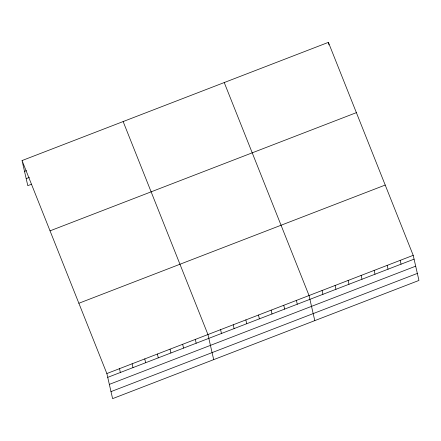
<?xml version="1.0" encoding="UTF-8"?>
<svg xmlns="http://www.w3.org/2000/svg" width="441" height="441" viewBox="0 0 441 441"><rect width="100%" height="100%" fill="white"/><g stroke="black" fill="none" stroke-linecap="round" stroke-linejoin="round"><path stroke-width="0.66" d="M22.05 160.563L328.396 42.358L413.2 255.339L418.95 280.437L112.604 398.642L106.854 373.544L22.05 160.563L27.8 185.661L31.592 184.2M24.531 171.4L26.427 170.673M26.19 178.638L29.349 177.42M50.037 230.847L356.383 112.642M78.867 303.259L385.214 185.055M106.854 373.544L413.2 255.339M107.731 377.358L414.077 259.154M109.34 384.381L415.687 266.177M110.994 391.619L417.34 273.414M224.237 82.55L309.042 295.525L314.791 320.629M123.144 121.556L207.948 334.537L213.698 359.635M400.18 260.361L401.056 264.181M387.159 265.388L388.036 269.203M328.396 42.358L328.98 44.905M374.144 270.41L375.015 274.225M361.124 275.432L361.995 279.252M348.103 280.459L348.98 284.274M335.083 285.481L335.959 289.296M322.062 290.503L322.939 294.323M296.407 300.404L297.284 304.218M283.772 305.282L284.643 309.097M271.132 310.155L272.009 313.97M258.498 315.034L259.369 318.849M245.858 319.907L246.734 323.722M233.223 324.785L234.099 328.6M220.588 329.659L221.459 333.473M195.313 339.41L196.184 343.23M182.673 344.289L183.55 348.103M170.039 349.162L170.915 352.982M157.404 354.04L158.275 357.855M144.764 358.913L145.64 362.734M132.129 363.792L133.006 367.607M119.494 368.665L120.365 372.485"/></g></svg>
